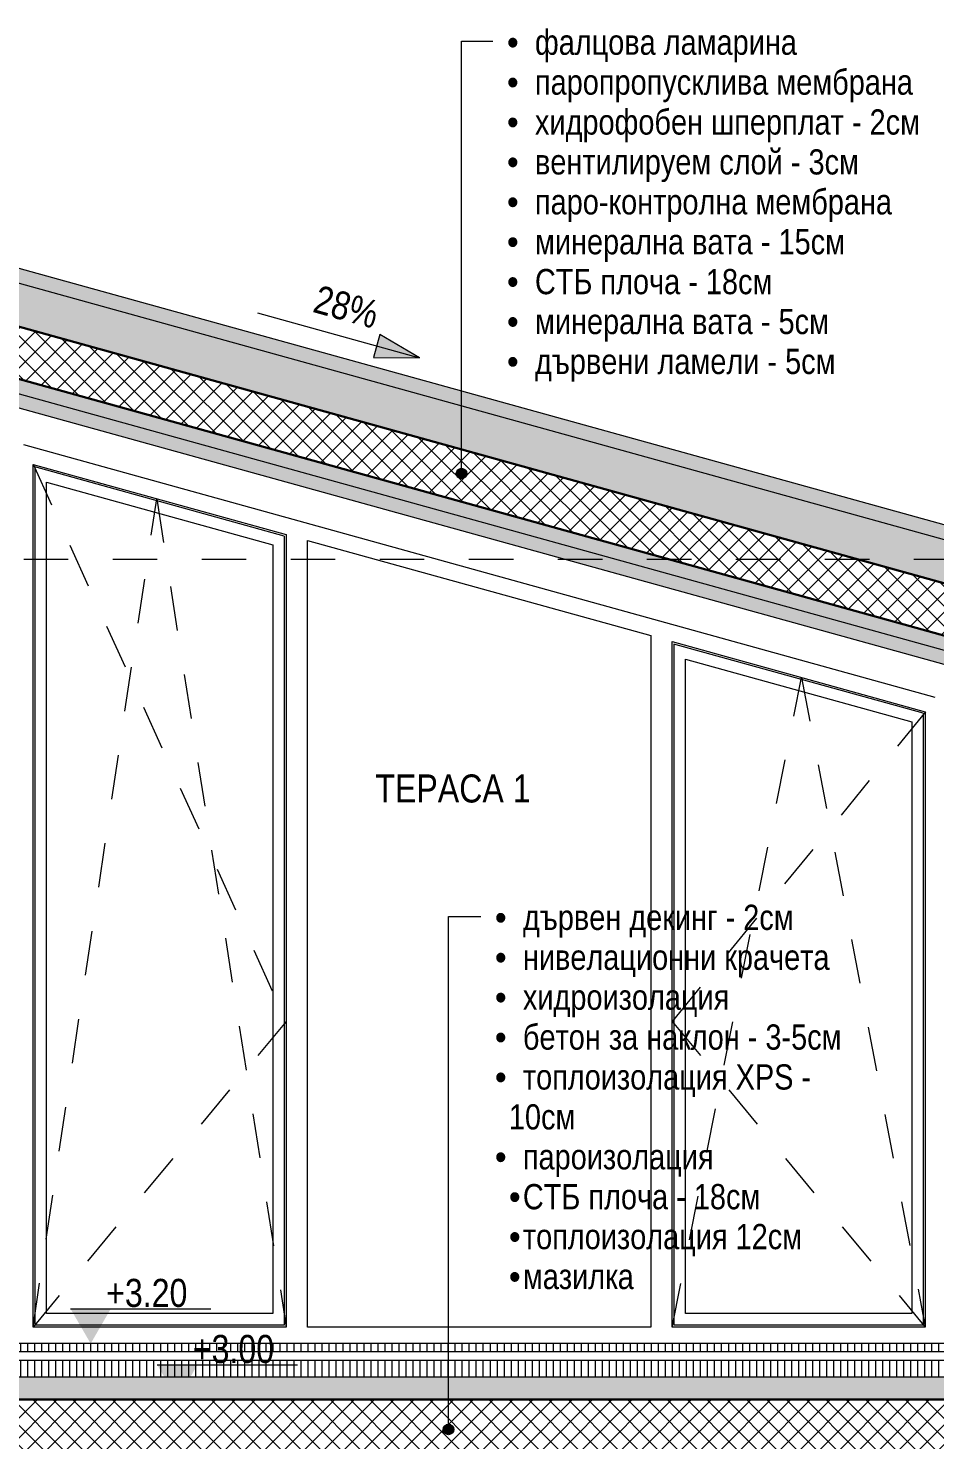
# Model space of a CAD drawing. Header units: centimetres. Extents: x -1987 to 51, y -192 to 807.
# Drawn here: x -610 to -287, y 286 to 789 of the extents above; entities that cross this region are included whole.
import ezdxf

# ---------------------------------------------------------------- set-up
doc = ezdxf.new("R2010")
doc.units = ezdxf.units.CM
doc.linetypes.add('Dash', pattern=[31.75, 15.875, -15.875])
for name, color, linetype, lineweight in [('A-ANNO-NOTE', 7, 'Continuous', 9), ('A-AREA-IDEN', 7, 'Continuous', 9), ('A-FLOR-FNSH', 7, 'Continuous', 9), ('A-FLOR-LEVL', 7, 'Continuous', 9), ('A-FLOR-MCUT', 7, 'Continuous', 9), ('A-FLOR-PATT', 7, 'Continuous', 9), ('A-GLAZ', 7, 'Continuous', 5), ('A-GLAZ-CWMG', 7, 'Continuous', 9), ('A-GLAZ-HDLN', 7, 'Dash', 5), ('A-ROOF', 7, 'Continuous', 9), ('A-ROOF-FNSH', 7, 'Continuous', 9), ('A-ROOF-PATT', 7, 'Continuous', 9), ('A-WALL', 7, 'Continuous', 9), ('G-ANNO-DIMS', 7, 'Continuous', 9), ('G-ANNO-TEXT', 7, 'Continuous', 9)]:
    doc.layers.add(name, color=color, linetype=linetype, lineweight=lineweight)
doc.styles.add('Arial Narrow', font='ARIALN.TTF', dxfattribs={"height": 10})
doc.styles.add('Arial Narrow_1', font='ARIALN.TTF', dxfattribs={"height": 10})
doc.styles.add('Arial Narrow_3', font='ARIALN.TTF', dxfattribs={"height": 9})
pattern_1 = [(270, (-485.143, 320), (2.5, 2e-16), [])]
pattern_2 = [(45, (-985.806, 295.661), (-3.535534, 3.535534), []), (135, (-985.806, 295.661), (-3.535534, -3.535534), [])]

# ---------------------------------------------------------------- blocks, each defined once
blk = doc.blocks.new('Rectangular Mullion - TEC_LAMEL-1938093-1-1')
at = {"layer": 'A-GLAZ-CWMG', "true_color": 0xefece8}
blk.add_hatch(color=7, dxfattribs=at).paths.add_polyline_path([(-209.81, 541.94), (-208.48, 546.76), (-723.48, 689.58), (-724.81, 684.76), (-210.62, 542.16)])
at = {"layer": 'A-GLAZ-CWMG', "color": 253, "true_color": 0xaaaaaa}
for p, q in [((-724.81, 684.76), (-723.48, 689.58)), ((-209.81, 541.94), (-724.81, 684.76)), ((-208.48, 546.76), (-209.81, 541.94)), ((-208.48, 546.76), (-209.14, 546.94))]:
    blk.add_line(p, q, dxfattribs=at)
blk = doc.blocks.new('TRIPLE - OK_F_OF - T - 15_50-2493722-1-1')
at = {"layer": 'A-GLAZ'}
for p, q in [((-608.24, 325.9), (-608.24, 633.76)), ((-608.24, 633.76), (-517.94, 608.72)), ((-518.64, 608.18), (-607.54, 632.84)), ((-607.54, 632.84), (-607.54, 326.6)), ((-603.44, 330.7), (-603.44, 627.45)), ((-603.44, 627.45), (-522.74, 605.07)), ((-522.74, 605.07), (-522.74, 330.7)), ((-518.64, 608.18), (-518.64, 326.6)), ((-517.94, 608.72), (-517.94, 325.9)), ((-510.34, 325.9), (-510.34, 606.61)), ((-510.34, 606.61), (-387.94, 572.66)), ((-387.94, 572.66), (-387.94, 325.9)), ((-380.34, 570.56), (-290.04, 545.51)), ((-380.34, 325.9), (-380.34, 570.56)), ((-290.74, 544.98), (-379.64, 569.64)), ((-379.64, 569.64), (-379.64, 326.6)), ((-375.54, 330.7), (-375.54, 564.24)), ((-375.54, 564.24), (-294.84, 541.86)), ((-290.74, 544.98), (-290.74, 326.6)), ((-290.04, 545.51), (-290.04, 325.9)), ((-294.84, 541.86), (-294.84, 330.7)), ((-522.74, 330.7), (-603.44, 330.7)), ((-294.84, 330.7), (-375.54, 330.7)), ((-517.94, 325.9), (-608.24, 325.9)), ((-518.64, 326.6), (-607.54, 326.6)), ((-387.94, 325.9), (-510.34, 325.9)), ((-290.04, 325.9), (-380.34, 325.9)), ((-290.74, 326.6), (-379.64, 326.6))]:
    blk.add_line(p, q, dxfattribs=at)
at = {"layer": 'A-GLAZ-HDLN'}
for p, q in [((-608.24, 633.83), (-517.94, 435)), ((-608.24, 325.9), (-564.14, 621.53)), ((-564.14, 621.53), (-517.94, 325.9)), ((-380.34, 325.9), (-334.14, 557.74)), ((-334.14, 557.74), (-290.04, 325.9)), ((-289.9, 545.47), (-380.34, 435)), ((-517.94, 435), (-608.24, 325.9)), ((-380.34, 435), (-290.04, 325.9))]:
    blk.add_line(p, q, dxfattribs=at)
blk = doc.blocks.new('Spot Elevations - ELEVATION_PROJECT-150941-1-1')
at = {"layer": 'A-ANNO-NOTE'}
blk.add_hatch(color=256, dxfattribs=at).paths.add_polyline_path([(-1581.3, 312.39), (-1566.99, 312.39), (-1574.14, 300)])
blk.add_line((-1581.3, 312.39), (-1531.3, 312.39), dxfattribs=at)

msp = doc.modelspace()

# ---------------------------------------------------------------- hatches: boundary and pattern name
at = {"layer": 'A-FLOR-PATT', "true_color": 0x787878}
h = msp.add_hatch(dxfattribs=at)
h.set_pattern_fill('FP1_8', color=8, style=0, pattern_type=2)
h.set_pattern_definition(pattern_1)
h.paths.add_polyline_path([(-729.14, 317), (-241.14, 317), (-241.14, 320), (-729.14, 320), (-729.14, 319.1)])
at = {"layer": 'A-FLOR-PATT', "true_color": 0xc0c0c0}
h = msp.add_hatch(dxfattribs=at)
h.set_pattern_fill('FP1_8', color=9, style=0, pattern_type=2)
h.set_pattern_definition(pattern_1)
h.paths.add_polyline_path([(-241.14, 308), (-241.14, 314), (-729.14, 314), (-729.14, 308), (-249.74, 308)])
at = {"layer": 'A-FLOR-PATT', "true_color": 0xffff80}
msp.add_hatch(color=51, dxfattribs=at).paths.add_polyline_path([(-531.39, 300), (-241.14, 300), (-241.14, 308), (-729.14, 308), (-729.14, 300), (-547.04, 300)])
at = {"layer": 'A-FLOR-PATT'}
h = msp.add_hatch(dxfattribs=at)
h.set_pattern_fill('FP1_11', color=256, style=0, pattern_type=2)
h.set_pattern_definition(pattern_2)
h.paths.add_polyline_path([(-1086.87, 282), (-224.14, 282), (-224.14, 300), (-1784.14, 300), (-1784.14, 282), (-1090.79, 282)])
at = {"layer": 'A-ROOF-PATT', "true_color": 0xc0c0c0}
msp.add_hatch(color=9, dxfattribs=at).paths.add_polyline_path([(-204.14, 584.99), (-204.14, 590.18), (-729.14, 735.77), (-729.14, 730.58), (-209.14, 586.38)])
at = {"layer": 'A-ROOF-PATT', "true_color": 0xffff80}
for points in [[(-209.14, 570.81), (-209.14, 586.38), (-724.14, 729.2), (-724.14, 713.63), (-218.44, 573.39)], [(-209.14, 546.94), (-209.14, 552.13), (-724.14, 694.95), (-724.14, 689.76), (-210.62, 547.35)]]:
    msp.add_hatch(color=51, dxfattribs=at).paths.add_polyline_path(points)
at = {"layer": 'A-ROOF-PATT'}
h = msp.add_hatch(dxfattribs=at)
h.set_pattern_fill('FP1_11', color=256, style=0, pattern_type=2)
h.set_pattern_definition(pattern_2)
h.paths.add_polyline_path([(-224.14, 556.29), (-224.14, 574.97), (-709.14, 709.47), (-709.14, 690.79), (-226.27, 556.88)])
at = {"layer": 'G-ANNO-DIMS'}
msp.add_hatch(color=256, dxfattribs=at).paths.add_polyline_path([(-470.42, 671.81), (-484.58, 680.15), (-486.85, 671.95)])
at = {"layer": 'G-ANNO-TEXT'}
h = msp.add_hatch(color=256, dxfattribs=at)
edge = h.paths.add_edge_path()
edge.add_arc((-455.39, 630.51), 1.88, 0, 360)
h = msp.add_hatch(color=256, dxfattribs=at)
edge = h.paths.add_edge_path()
edge.add_arc((-460.06, 289.35), 1.88, 0, 360)

# ---------------------------------------------------------------- linework, layer by layer
at = {"layer": 'A-FLOR-FNSH'}
msp.add_line((-241.14, 320), (-729.14, 320), dxfattribs=at)
at = {"layer": 'A-FLOR-FNSH', "lineweight": 30}
msp.add_line((-241.14, 300), (-1784.14, 300), dxfattribs=at)
at = {"layer": 'A-FLOR-LEVL', "linetype": 'Dash'}
for p, q in [((-1881.56, 600), (-17.46, 600)), ((-1881.56, 300), (-42.9, 300))]:
    msp.add_line(p, q, dxfattribs=at)
at = {"layer": 'A-FLOR-MCUT'}
for p, q in [((-241.14, 317), (-729.14, 317)), ((-241.14, 314), (-729.14, 314)), ((-241.14, 308), (-904.14, 308))]:
    msp.add_line(p, q, dxfattribs=at)
at = {"layer": 'A-ROOF', "lineweight": 30}
for p, q in [((-224.14, 574.97), (-709.14, 709.47)), ((-709.14, 690.79), (-224.14, 556.29))]:
    msp.add_line(p, q, dxfattribs=at)
at = {"layer": 'A-ROOF'}
msp.add_line((-724.14, 689.76), (-209.14, 546.94), dxfattribs=at)
at = {"layer": 'A-ROOF-FNSH'}
for p, q in [((-204.14, 590.18), (-729.14, 735.77)), ((-724.14, 729.2), (-209.14, 586.38))]:
    msp.add_line(p, q, dxfattribs=at)
at = {"layer": 'A-WALL'}
msp.add_line((-611.64, 640.82), (-286.64, 550.69), dxfattribs=at)
at = {"layer": 'G-ANNO-DIMS'}
for p, q in [((-528.24, 687.84), (-470.42, 671.81)), ((-484.58, 680.15), (-486.85, 671.95)), ((-470.42, 671.81), (-484.58, 680.15)), ((-486.85, 671.95), (-470.42, 671.81))]:
    msp.add_line(p, q, dxfattribs=at)
at = {"layer": 'G-ANNO-TEXT'}
for p, q in [((-455.39, 784.8), (-444.23, 784.8)), ((-455.39, 630.51), (-455.39, 784.8)), ((-460.06, 472.47), (-448.53, 472.47)), ((-460.06, 289.35), (-460.06, 472.47))]:
    msp.add_line(p, q, dxfattribs=at)
for centre in [(-455.39, 630.51), (-460.06, 289.35)]:
    msp.add_circle(centre, 1.88, dxfattribs=at)

# ---------------------------------------------------------------- block references
at = {"layer": 'A-GLAZ'}
msp.add_blockref('TRIPLE - OK_F_OF - T - 15_50-2493722-1-1', (0, 0), dxfattribs=at)
at = {"layer": 'A-GLAZ-CWMG', "color": 253, "true_color": 0xaaaaaa}
msp.add_blockref('Rectangular Mullion - TEC_LAMEL-1938093-1-1', (0, 0), dxfattribs=at)
at = {"layer": 'G-ANNO-DIMS'}
for p in [(986.46, 20), (1017.37, 0)]:
    msp.add_blockref('Spot Elevations - ELEVATION_PROJECT-150941-1-1', p, dxfattribs=at)

# ---------------------------------------------------------------- texts
at = {"layer": 'A-AREA-IDEN', "insert": (-458.47, 512.97), "char_height": 10, "width": 57.55, "attachment_point": 8, "line_spacing_factor": 0.949189, "style": 'Arial Narrow_1'}
msp.add_mtext('\\pt63.5,127,190.5,254,317.5,381,444.5,508,571.5,635,698.5,762,825.5,889,952.5,1016,1079.5,1143,1206.5,1270,1333.5,1397,1460.5,1524,1587.5,1651,1714.5,1778,1841.5,1905,1968.5,2032;{\\fArial Narrow|b0|i0|c204|p34;ТЕРАСА }1', dxfattribs=at)
at = {"layer": 'G-ANNO-DIMS', "insert": (-506.21, 697.9), "char_height": 10, "width": 27.5081, "attachment_point": 1, "rotation": 344.5, "line_spacing_factor": 0.974696, "style": 'Arial Narrow'}
msp.add_mtext('28%', dxfattribs=at)
at = {"layer": 'G-ANNO-DIMS', "char_height": 10, "width": 34.7536, "attachment_point": 1, "line_spacing_factor": 0.974696, "style": 'Arial Narrow'}
for s, insert in [('+3.20', (-582.17, 343.09)), ('+3.00', (-551.25, 323.09))]:
    msp.add_mtext(s, dxfattribs=dict(at, insert=insert))
at = {"layer": 'G-ANNO-TEXT', "char_height": 9, "attachment_point": 1, "line_spacing_factor": 0.949189, "style": 'Arial Narrow_3'}
for s, insert, width in [('\\pi-5.00004,l5.00004,t9.99999,15.00003,19.99998,25.00002,29.99997,35.00001,39.99996,45,50.00004,54.99999,60.00003,64.99998,70.00002,74.99997,80.00001,84.99996,90,95.00004,99.99999,105.00003,109.99998,115.00002,119.99997,125.00001,129.99996,135,140.00004,144.99999,150.00003,154.99998,160.00002;{\\fSymbol|b0|i0|c2|p18;·^I\\fArial Narrow|b0|i0|c204|p34;фалцова ламарина\\P\\fSymbol|b0|i0|c2|p18;·^I\\fArial Narrow|b0|i0|c204|p34;паропропусклива мембрана\\P\\fSymbol|b0|i0|c2|p18;·^I\\fArial Narrow|b0|i0|c204|p34;хидрофобен шперплат }- 2{\\fArial Narrow|b0|i0|c204|p34;см\\P\\fSymbol|b0|i0|c2|p18;·^I\\fArial Narrow|b0|i0|c204|p34;вентилируем слой }- 3{\\fArial Narrow|b0|i0|c204|p34;см\\P\\fSymbol|b0|i0|c2|p18;·^I\\fArial Narrow|b0|i0|c204|p34;паро}-{\\fArial Narrow|b0|i0|c204|p34;контролна мембрана\\P\\fSymbol|b0|i0|c2|p18;·^I\\fArial Narrow|b0|i0|c204|p34;минерална вата }- 15{\\fArial Narrow|b0|i0|c204|p34;см\\P\\fSymbol|b0|i0|c2|p18;·^I\\fArial Narrow|b0|i0|c204|p34;СТБ плоча }- 18{\\fArial Narrow|b0|i0|c204|p34;см\\P\\fSymbol|b0|i0|c2|p18;·^I\\fArial Narrow|b0|i0|c204|p34;минерална вата }- 5{\\fArial Narrow|b0|i0|c204|p34;см\\P\\fSymbol|b0|i0|c2|p18;·^I\\fArial Narrow|b0|i0|c204|p34;дървени ламели }- 5{\\fArial Narrow|b0|i0|c204|p34;см}', (-439.23, 788.95), 202.75), ('\\pi-5.00004,l5.00004,t9.99999,15.00003,19.99998,25.00002,29.99997,35.00001,39.99996,45,50.00004,54.99999,60.00003,64.99998,70.00002,74.99997,80.00001,84.99996,90,95.00004,99.99999,105.00003,109.99998,115.00002,119.99997,125.00001,129.99996,135,140.00004,144.99999,150.00003,154.99998,160.00002;{\\fSymbol|b0|i0|c2|p18;·^I\\fArial Narrow|b0|i0|c204|p34;дървен декинг }- 2{\\fArial Narrow|b0|i0|c204|p34;см\\P\\fSymbol|b0|i0|c2|p18;·^I\\fArial Narrow|b0|i0|c204|p34;нивелационни крачета\\P\\fSymbol|b0|i0|c2|p18;·^I\\fArial Narrow|b0|i0|c204|p34;хидроизолация \\P\\fSymbol|b0|i0|c2|p18;·^I\\fArial Narrow|b0|i0|c204|p34;бетон за наклон }- 3-5{\\fArial Narrow|b0|i0|c204|p34;см\\P\\fSymbol|b0|i0|c2|p18;·^I\\fArial Narrow|b0|i0|c204|p34;топлоизолация }XPS - \\P\\pi0,t5.00004,9.99999,15.00003,19.99998,25.00002,29.99997,35.00001,39.99996,45,50.00004,54.99999,60.00003,64.99998,70.00002,74.99997,80.00001,84.99996,90,95.00004,99.99999,105.00003,109.99998,115.00002,119.99997,125.00001,129.99996,135,140.00004,144.99999,150.00003,154.99998,160.00002;10{\\fArial Narrow|b0|i0|c204|p34;см\\P\\pi-5.00004,t9.99999,15.00003,19.99998,25.00002,29.99997,35.00001,39.99996,45,50.00004,54.99999,60.00003,64.99998,70.00002,74.99997,80.00001,84.99996,90,95.00004,99.99999,105.00003,109.99998,115.00002,119.99997,125.00001,129.99996,135,140.00004,144.99999,150.00003,154.99998,160.00002;\\fSymbol|b0|i0|c2|p18;·^I\\fArial Narrow|b0|i0|c204|p34;пароизолация\\P\\fSymbol|b0|i0|c2|p18;·^I\\fArial Narrow|b0|i0|c204|p34;СТБ плоча }- 18{\\fArial Narrow|b0|i0|c204|p34;см\\P\\fSymbol|b0|i0|c2|p18;·^I\\fArial Narrow|b0|i0|c204|p34;топлоизолация }12{\\fArial Narrow|b0|i0|c204|p34;см\\P\\fSymbol|b0|i0|c2|p18;·^I\\fArial Narrow|b0|i0|c204|p34;мазилка}', (-443.53, 476.62), 133.2695)]:
    msp.add_mtext(s, dxfattribs=dict(at, insert=insert, width=width))

doc.saveas('drawing.dxf')
